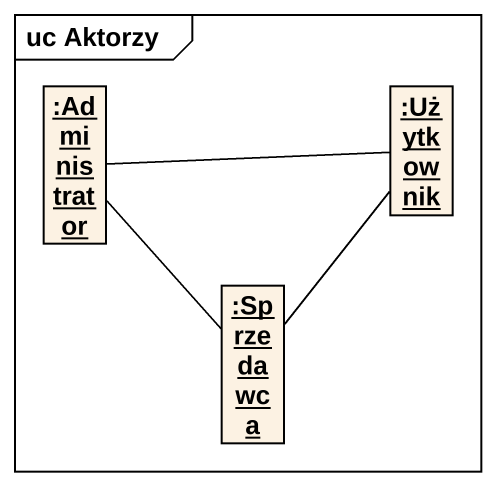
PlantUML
@startuml
mainframe uc Aktorzy
hide circle
hide empty members
object ":Administrator" as Administrator
object ":Użytkownik" as Użytkownik
object ":Sprzedawca" as Sprzedawca
Administrator -right- Użytkownik
Administrator -- Sprzedawca
Sprzedawca -up- Użytkownik
@enduml
